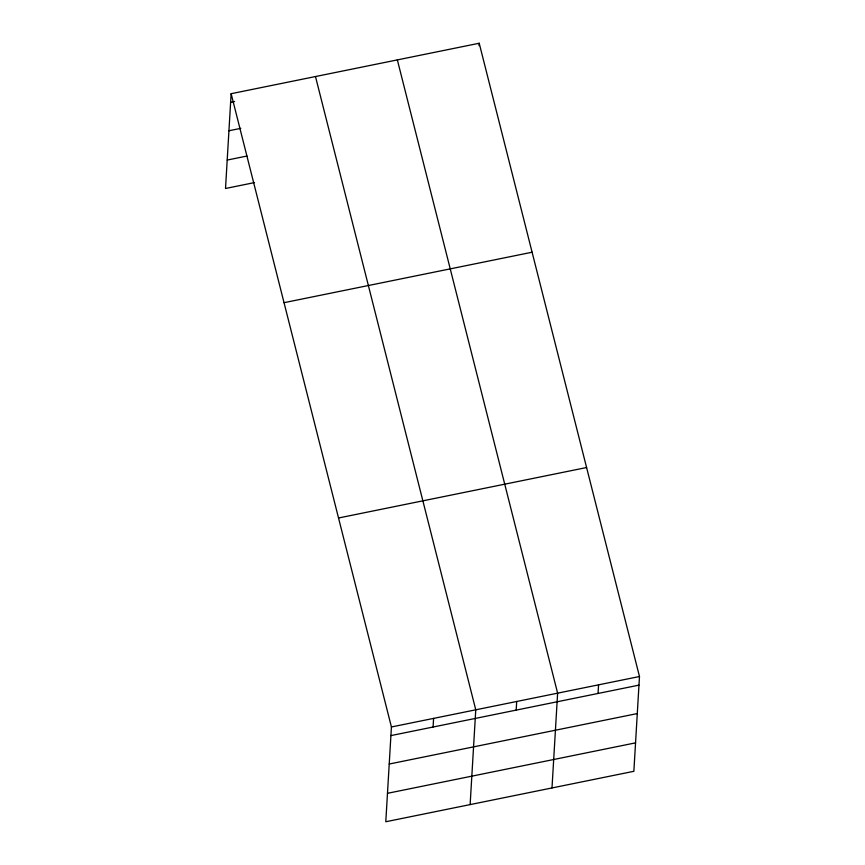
<?xml version="1.0" encoding="UTF-8"?>
<svg xmlns="http://www.w3.org/2000/svg" width="865" height="865" viewBox="0 0 865 865"><rect width="100%" height="100%" fill="white"/><g stroke="black" fill="none" stroke-linecap="round" stroke-linejoin="round"><path stroke-width="1.3" d="M231.139 93.701L391.423 726.968L385.79 821.75L633.861 771.299L639.484 676.516L479.21 43.25L231.139 93.701L225.516 188.483L254.505 182.591M433.084 727.011L433.592 718.393M479.059 45.715L479.21 43.25M470.138 804.591L475.761 709.819L315.487 76.552M516.189 710.111L516.697 701.493M552 787.939L557.622 693.168L397.349 59.901M598.05 693.46L598.558 684.842M230.631 102.33L234.588 101.519M228.944 130.756L240.805 128.344M227.203 160.057L246.968 156.035M284.034 302.685L532.094 252.223M338.529 517.994L586.6 467.532M391.423 726.968L639.484 676.516M390.915 735.596L638.976 685.134M389.228 764.022L637.289 713.571M387.488 793.313L635.548 742.862"/></g></svg>
